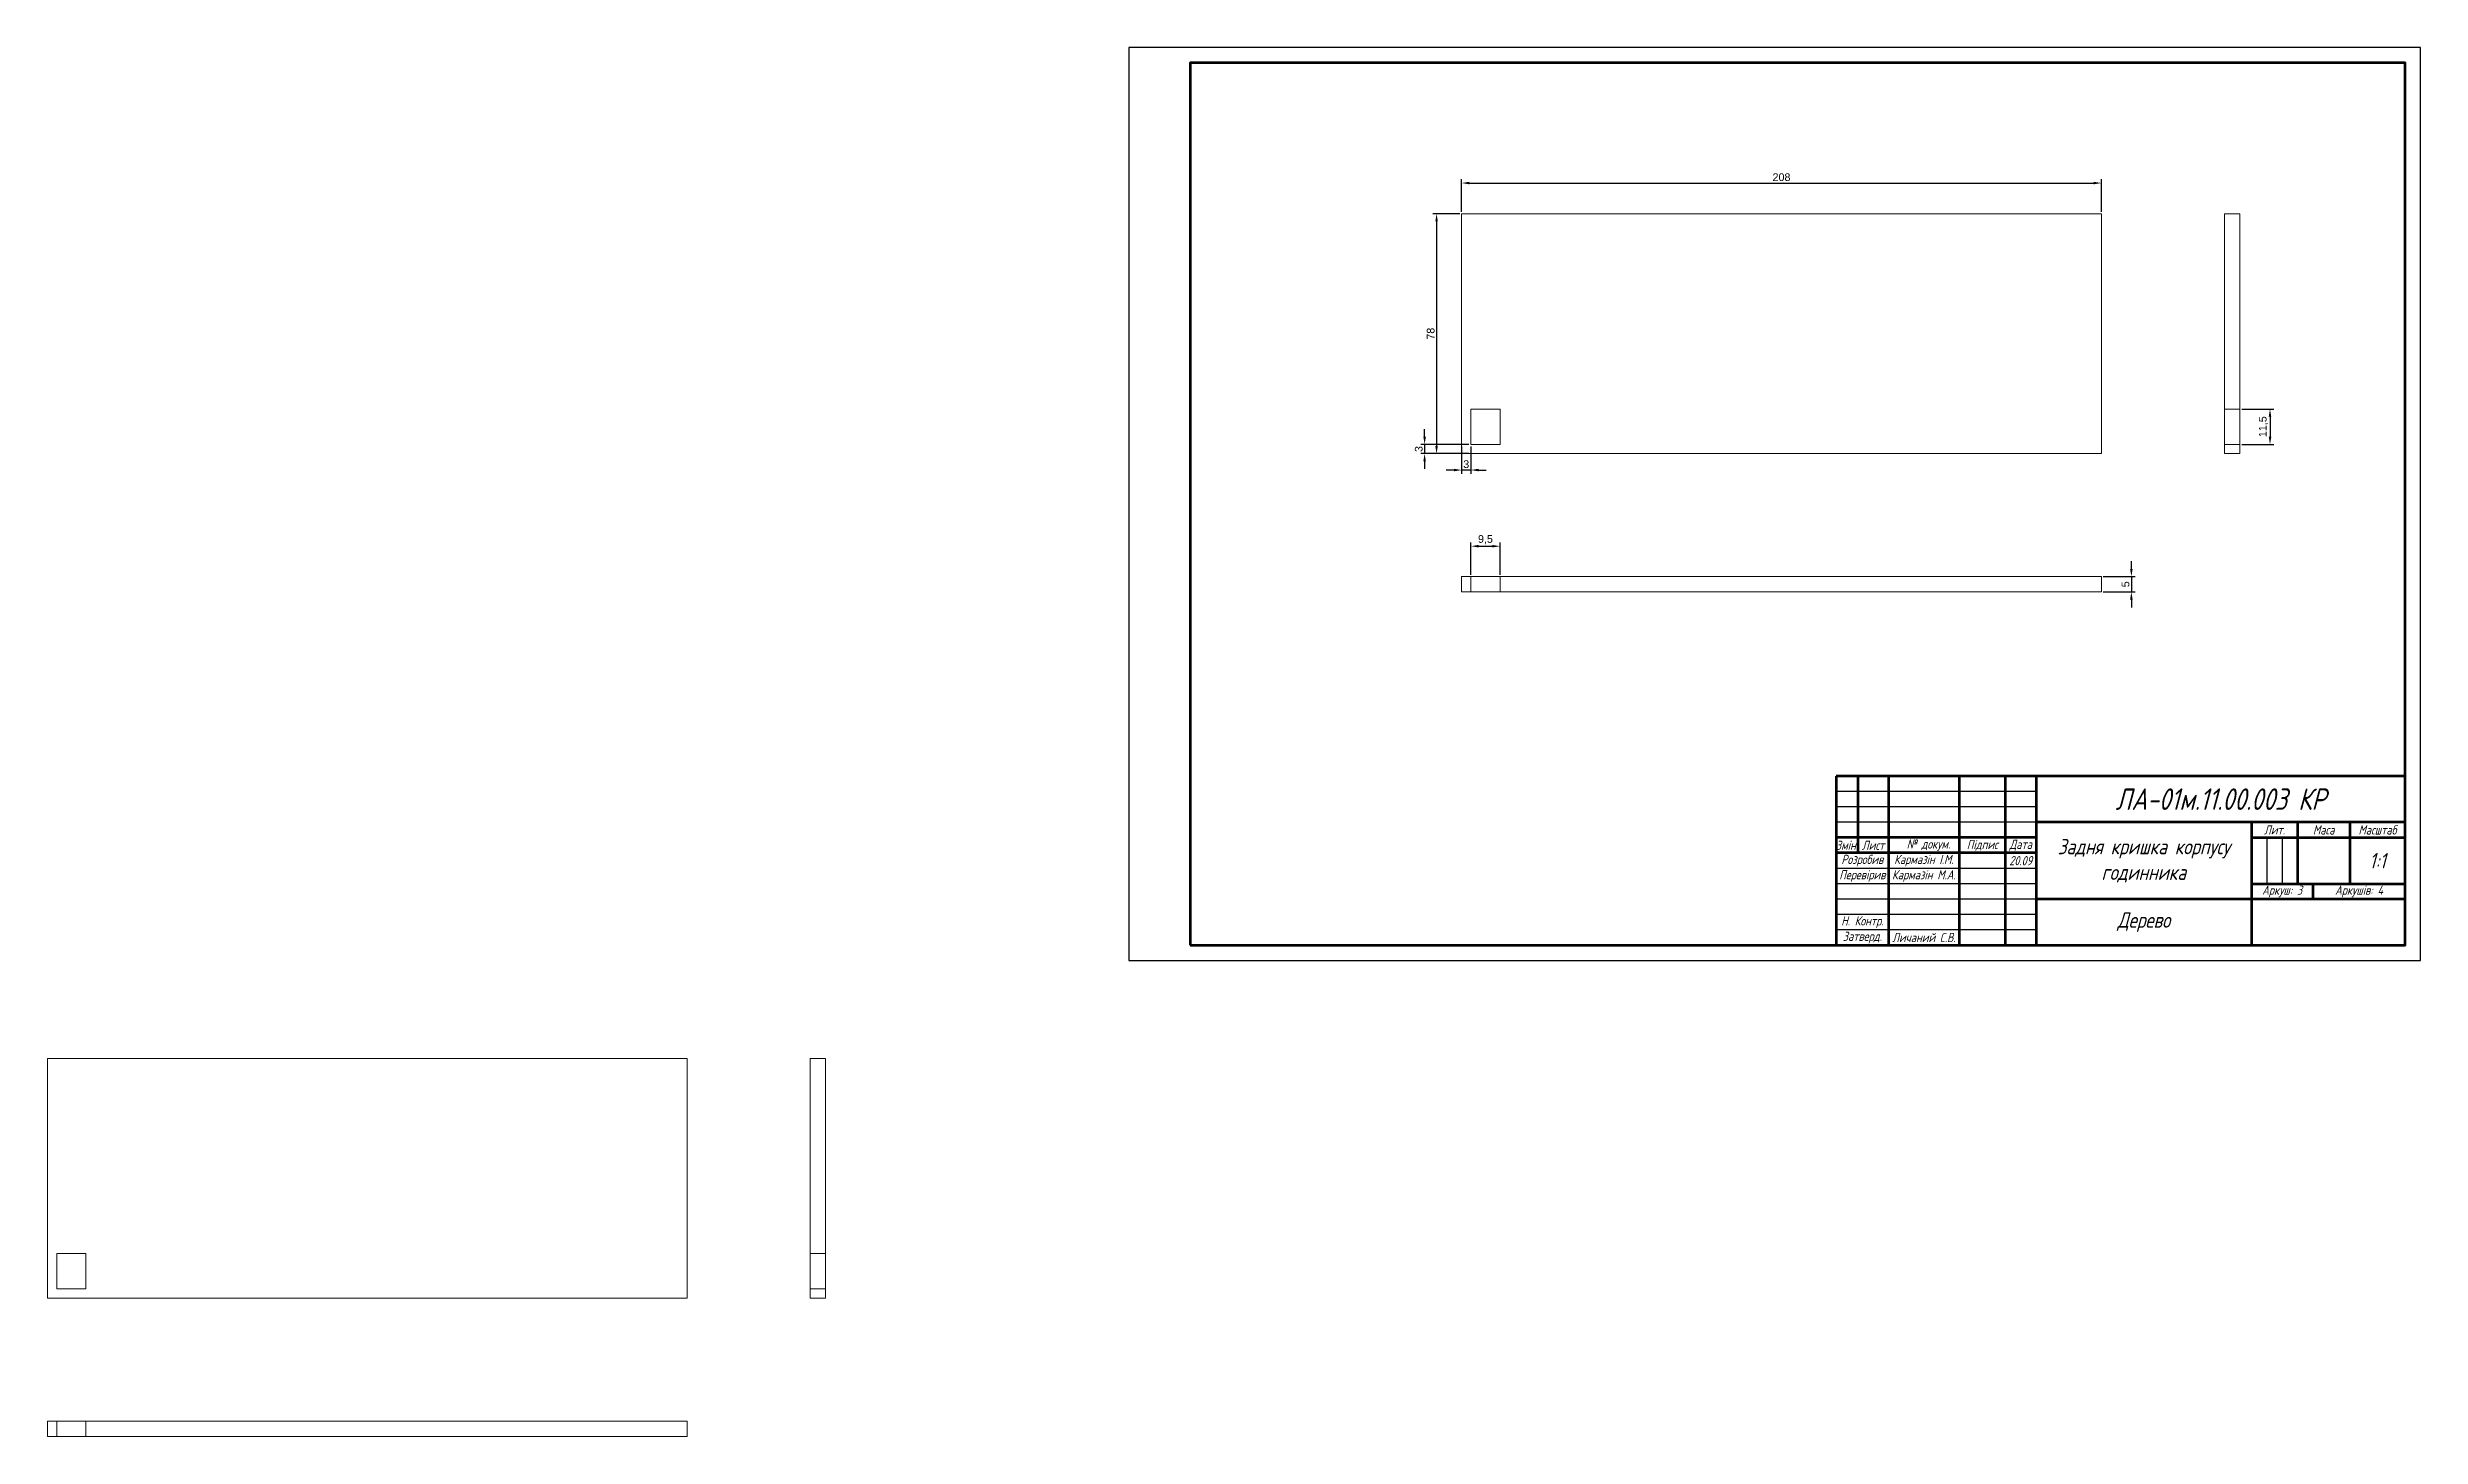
# Model space of a CAD drawing. Header units: millimetres. Extents: x -352 to 420, y -155 to 297.
import ezdxf

# ---------------------------------------------------------------- set-up
doc = ezdxf.new("R2010")
doc.units = ezdxf.units.MM
doc.linetypes.add('DASHED', pattern=[19.05, 12.7, -6.35])
doc.layers.add('Solid thick line', color=250, linetype='Continuous', lineweight=60)
doc.layers.add('Solid thin line', color=250, linetype='Continuous', lineweight=30)
doc.styles.add('GOST A', font='8234.ttf', dxfattribs={"height": 3})
doc.styles.get("Standard").update_dxf_attribs({"font": 'arial.ttf'})
doc.dimstyles.new('ISO-25', dxfattribs={"dimtxt": 2.5, "dimasz": 2.5, "dimexe": 1.25, "dimexo": 0.625, "dimtad": 1, "dimtxsty": 'Standard', "dimcen": 2.5, "dimadec": 0, "dimazin": 0, "dimtfac": 1, "dimtmove": 0, "dimatfit": 3, "dimfxl": 1, "dimarcsym": 0})

# ---------------------------------------------------------------- blocks, each defined once
blk = doc.blocks.new('A$C0f711877')
at = {"color": 0, "linetype": 'Continuous', "lineweight": 0, "extrusion": (0, 1, -2.22045e-16)}
for p, q in [((-52.5, 46.96), (-52.5, -31.04)), ((155.5, 46.96), (-52.5, 46.96)), ((155.5, -31.04), (155.5, 46.96)), ((-49.5, -28.04), (-49.5, -16.54)), ((-49.5, -16.54), (-40, -16.54)), ((-40, -16.54), (-40, -28.04)), ((-40, -28.04), (-49.5, -28.04)), ((-52.5, -31.04), (155.5, -31.04))]:
    blk.add_line(p, q, dxfattribs=at)
blk = doc.blocks.new('A$Cd5534642')
at = {"color": 0, "linetype": 'Continuous', "lineweight": 0}
for p, q in [((-267.32, 195.6), (-267.32, 190.6)), ((-59.32, 195.6), (-267.32, 195.6)), ((-59.32, 195.6), (-59.32, 190.6)), ((-59.32, 190.6), (-267.32, 190.6))]:
    blk.add_line(p, q, dxfattribs=at)
at = {"color": 0, "linetype": 'DASHED', "lineweight": 0}
for p, q in [((-264.32, 195.6), (-264.32, 190.6)), ((-254.82, 190.6), (-254.82, 195.6))]:
    blk.add_line(p, q, dxfattribs=at)
blk = doc.blocks.new('A$C000b570e')
at = {"color": 0, "linetype": 'Continuous', "lineweight": 0, "extrusion": (2.22045e-16, 1, -2.22045e-16)}
for p, q in [((188.66, 47.95), (183.66, 47.95)), ((183.66, -30.05), (183.66, 47.95)), ((188.66, -30.05), (188.66, 47.95)), ((188.66, -30.05), (183.66, -30.05))]:
    blk.add_line(p, q, dxfattribs=at)
at = {"color": 0, "linetype": 'DASHED', "lineweight": 0, "extrusion": (2.22045e-16, 1, -2.22045e-16)}
for p, q in [((183.66, -15.55), (188.66, -15.55)), ((183.66, -27.05), (188.66, -27.05))]:
    blk.add_line(p, q, dxfattribs=at)
blk = doc.blocks.new('*D8')
at = {"color": 0, "lineweight": -2, "transparency": 16777216}
for p, q in [((108.22, 243.51), (108.22, 254.14)), ((110.72, 252.89), (313.72, 252.89)), ((316.22, 243.51), (316.22, 254.14))]:
    blk.add_line(p, q, dxfattribs=at)
at = {"color": 0, "transparency": 16777216}
for points in [[(110.72, 253.3), (110.72, 252.47), (108.22, 252.89)], [(313.72, 253.3), (313.72, 252.47), (316.22, 252.89)]]:
    blk.add_solid(points, dxfattribs=at)
at = {"layer": 'Defpoints', "color": 0, "transparency": 16777216}
for p in [(316.22, 252.89), (108.22, 242.89), (316.22, 242.89)]:
    blk.add_point(p, dxfattribs=at)
at = {"color": 0, "transparency": 16777216, "insert": (212.22, 254.79), "char_height": 2.5, "attachment_point": 5}
blk.add_mtext('208', dxfattribs=at)
blk = doc.blocks.new('*D9')
at = {"color": 0, "lineweight": -2, "transparency": 16777216}
for p, q in [((107.6, 242.89), (98.82, 242.89)), ((100.07, 240.39), (100.07, 167.39)), ((107.6, 164.89), (98.82, 164.89))]:
    blk.add_line(p, q, dxfattribs=at)
at = {"color": 0, "transparency": 16777216}
for points in [[(99.66, 240.39), (100.49, 240.39), (100.07, 242.89)], [(99.66, 167.39), (100.49, 167.39), (100.07, 164.89)]]:
    blk.add_solid(points, dxfattribs=at)
at = {"layer": 'Defpoints', "color": 0, "transparency": 16777216}
for p in [(108.22, 242.89), (100.07, 164.89), (108.22, 164.89)]:
    blk.add_point(p, dxfattribs=at)
at = {"color": 0, "transparency": 16777216, "insert": (98.17, 203.89), "char_height": 2.5, "attachment_point": 5, "rotation": 90}
blk.add_mtext('78', dxfattribs=at)
blk = doc.blocks.new('*D10')
at = {"color": 0, "lineweight": -2, "transparency": 16777216}
for p, q in [((111.22, 125.51), (111.22, 136.02)), ((113.72, 134.77), (118.22, 134.77)), ((120.72, 125.51), (120.72, 136.02))]:
    blk.add_line(p, q, dxfattribs=at)
at = {"color": 0, "transparency": 16777216}
for points in [[(113.72, 135.19), (113.72, 134.36), (111.22, 134.77)], [(118.22, 135.19), (118.22, 134.36), (120.72, 134.77)]]:
    blk.add_solid(points, dxfattribs=at)
at = {"layer": 'Defpoints', "color": 0, "transparency": 16777216}
for p in [(120.72, 134.77), (111.22, 124.89), (120.72, 124.89)]:
    blk.add_point(p, dxfattribs=at)
at = {"color": 0, "transparency": 16777216, "insert": (115.97, 136.9), "char_height": 2.5, "attachment_point": 5}
blk.add_mtext('9,5', dxfattribs=at)
blk = doc.blocks.new('*D11')
at = {"color": 0, "lineweight": -2, "transparency": 16777216}
for p, q in [((316.85, 124.89), (327.23, 124.89)), ((325.98, 127.39), (325.98, 129.89)), ((325.98, 124.89), (325.98, 119.89)), ((316.85, 119.89), (327.23, 119.89)), ((325.98, 117.39), (325.98, 114.89))]:
    blk.add_line(p, q, dxfattribs=at)
at = {"color": 0, "transparency": 16777216}
for points in [[(325.56, 127.39), (326.4, 127.39), (325.98, 124.89)], [(325.56, 117.39), (326.4, 117.39), (325.98, 119.89)]]:
    blk.add_solid(points, dxfattribs=at)
at = {"layer": 'Defpoints', "color": 0, "transparency": 16777216}
for p in [(316.22, 124.89), (316.22, 119.89), (325.98, 119.89)]:
    blk.add_point(p, dxfattribs=at)
at = {"color": 0, "transparency": 16777216, "insert": (324.08, 122.39), "char_height": 2.5, "attachment_point": 5, "rotation": 90}
blk.add_mtext('5', dxfattribs=at)
blk = doc.blocks.new('*D12')
at = {"color": 0, "lineweight": -2, "transparency": 16777216}
for p, q in [((361.85, 179.39), (372.31, 179.39)), ((371.06, 176.89), (371.06, 170.39)), ((361.85, 167.89), (372.31, 167.89))]:
    blk.add_line(p, q, dxfattribs=at)
at = {"color": 0, "transparency": 16777216}
for points in [[(370.64, 176.89), (371.48, 176.89), (371.06, 179.39)], [(370.64, 170.39), (371.48, 170.39), (371.06, 167.89)]]:
    blk.add_solid(points, dxfattribs=at)
at = {"layer": 'Defpoints', "color": 0, "transparency": 16777216}
for p in [(361.22, 179.39), (361.22, 167.89), (371.06, 167.89)]:
    blk.add_point(p, dxfattribs=at)
at = {"color": 0, "transparency": 16777216, "insert": (368.93, 173.64), "char_height": 2.5, "attachment_point": 5, "rotation": 90}
blk.add_mtext('11,5', dxfattribs=at)
blk = doc.blocks.new('*D13')
at = {"color": 0, "lineweight": -2, "transparency": 16777216}
for p, q in [((108.22, 167.26), (108.22, 158.3)), ((111.22, 167.26), (111.22, 158.3)), ((105.72, 159.55), (103.22, 159.55)), ((111.22, 159.55), (108.22, 159.55)), ((113.72, 159.55), (116.22, 159.55))]:
    blk.add_line(p, q, dxfattribs=at)
at = {"color": 0, "transparency": 16777216}
for points in [[(105.72, 159.96), (105.72, 159.13), (108.22, 159.55)], [(113.72, 159.96), (113.72, 159.13), (111.22, 159.55)]]:
    blk.add_solid(points, dxfattribs=at)
at = {"layer": 'Defpoints', "color": 0, "transparency": 16777216}
for p in [(108.22, 167.89), (111.22, 167.89), (108.22, 159.55)]:
    blk.add_point(p, dxfattribs=at)
at = {"color": 0, "transparency": 16777216, "insert": (109.72, 161.45), "char_height": 2.5, "attachment_point": 5}
blk.add_mtext('3', dxfattribs=at)
blk = doc.blocks.new('*D14')
at = {"color": 0, "lineweight": -2, "transparency": 16777216}
for p, q in [((96.19, 170.39), (96.19, 172.89)), ((110.6, 167.89), (94.94, 167.89)), ((110.6, 164.89), (94.94, 164.89)), ((96.19, 167.89), (96.19, 164.89)), ((96.19, 162.39), (96.19, 159.89))]:
    blk.add_line(p, q, dxfattribs=at)
at = {"color": 0, "transparency": 16777216}
for points in [[(95.77, 170.39), (96.61, 170.39), (96.19, 167.89)], [(95.77, 162.39), (96.61, 162.39), (96.19, 164.89)]]:
    blk.add_solid(points, dxfattribs=at)
at = {"layer": 'Defpoints', "color": 0, "transparency": 16777216}
for p in [(96.19, 164.89), (111.22, 167.89), (111.22, 164.89)]:
    blk.add_point(p, dxfattribs=at)
at = {"color": 0, "transparency": 16777216, "insert": (94.29, 166.39), "char_height": 2.5, "attachment_point": 5, "rotation": 90}
blk.add_mtext('3', dxfattribs=at)

msp = doc.modelspace()

# ---------------------------------------------------------------- linework, layer by layer
msp.add_lwpolyline([(0, 0), (420, 0), (420, 297), (0, 297)], close=True)
at = {"layer": 'Solid thick line'}
for p, q in [((415, 60), (230, 60)), ((230, 60), (230, 5)), ((237, 60), (237, 35)), ((247, 60), (247, 5)), ((270, 60), (270, 5)), ((285, 60), (285, 5)), ((295, 60), (295, 5)), ((295, 40), (230, 40)), ((415, 45), (295, 45)), ((365, 45), (365, 5)), ((365, 40), (415, 40)), ((380, 45), (380, 25)), ((397, 45), (397, 25)), ((295, 35), (230, 35)), ((365, 25), (415, 25)), ((385, 25), (385, 20)), ((415, 20), (295, 20))]:
    msp.add_line(p, q, dxfattribs=at)
msp.add_lwpolyline([(20, 5), (415, 5), (415, 292), (20, 292)], close=True, dxfattribs=at)
at = {"layer": 'Solid thin line'}
for p, q in [((295, 55), (230, 55)), ((295, 50), (230, 50)), ((295, 45), (230, 45)), ((370, 40), (370, 25)), ((375, 40), (375, 25)), ((295, 30), (230, 30)), ((295, 25), (230, 25)), ((295, 20), (230, 20)), ((295, 15), (230, 15)), ((295, 10), (230, 10))]:
    msp.add_line(p, q, dxfattribs=at)

# ---------------------------------------------------------------- block references
for name, p in [('A$C0f711877', (160.722, 195.925)), ('A$C000b570e', (172.557, 194.935)), ('A$Cd5534642', (375.543, -70.716)), ('A$C0f711877', (-299.074, -78.773)), ('A$C000b570e', (-287.239, -79.763)), ('A$Cd5534642', (-84.253, -345.414))]:
    msp.add_blockref(name, p)

# ---------------------------------------------------------------- texts
at = {"layer": 'Solid thick line', "attachment_point": 5, "style": 'GOST A'}
for s, width, gutter_width, insert, char_height in [('\\pxqc;{\\fGOST type A|b0|i1|c204|p34;\\C0;ЛА-01м.11.00.003 КР}', 120, 12.5, (355, 52.5), 7), ('\\pxqc;{\\fGOST type A|b0|i1|c204|p34;Змін.}', 7, 15, (233.5, 37.5), 3), ('\\pxqc;{\\fGOST type A|b0|i1|c204|p34;Лист}', 10, 15, (242, 37.5), 3), ('\\pxi-3,l4,qc,t4;{\\fGOST type A|b0|i1|c204|p34;№ докум.}', 23, 15, (258.5, 37.5), 3), ('\\pxqc;{\\fGOST type A|b0|i1|c204|p34;Підпис}', 15, 15, (277.5, 37.5), 3), ('\\pxqc;{\\fGOST type A|b0|i1|c204|p34;Дата}', 10, 15, (290, 37.5), 3), ('\\pxqc;{\\fGOST type A|b0|i1|c204|p34;Лит.}', 15, 15, (372.5, 42.5), 3), ('\\pxqc;{\\fGOST type A|b0|i1|c204|p34;Розробив}', 17, 15, (238.5, 32.5), 3), ('\\pxqc;{\\fGOST type A|b0|i1|c204|p34;Перевірив}', 17, 15, (238.5, 27.5), 3), ('\\pxqc;{\\fGOST type A|b0|i1|c204|p34;Н. Контр.}', 17, 15, (238.5, 12.5), 3), ('\\pxqc;{\\fGOST type A|b0|i1|c204|p34;Затверд.}', 17, 15, (238.5, 7.5), 3)]:
    msp.add_mtext_dynamic_manual_height_columns(s, width=width, gutter_width=gutter_width, heights=[0], dxfattribs=dict(at, insert=insert, char_height=char_height))
at = {"layer": 'Solid thin line', "attachment_point": 5, "style": 'GOST A'}
for s, width, insert, char_height in [('\\pxqc;{\\fGOST type A|b0|i1|c204|p34;Задня кришка корпусу годинника}', 70, (330, 32.5), 5), ('\\pxqc;{\\fGOST type A|b0|i1|c204|p34;Маса}', 17, (388.5, 42.5), 3), ('\\pxqc;{\\fGOST type A|b0|i1|c204|p34;Масштаб}', 18, (406, 42.5), 3), ('\\pxqc;{\\fGOST type A|b0|i1|c204|p34;Кармазін І.М.}', 23, (258.5, 32.5), 3), ('\\pxqc;{\\fGOST type A|b0|i1|c204|p34;20.09}', 10, (290, 32.5), 3), ('\\pxqc;{\\fGOST type A|b0|i1|c204|p34;1:1}', 18, (406, 32.5), 5), ('\\pxqc;{\\fGOST type A|b0|i1|c204|p34;Кармазін М.А.}', 23, (258.5, 27.5), 3), ('\\pxqc;{\\fGOST type A|b0|i1|c204|p34;Аркуш: 3}', 20, (375, 22.5), 3), ('\\pxqc;{\\fGOST type A|b0|i1|c204|p34;Аркушів: 4}', 30, (400, 22.5), 3), ('\\pxqc;{\\fGOST type A|b0|i1|c204|p34;Дерево}', 70, (330, 12.5), 5), ('\\pxqc;{\\fGOST type A|b0|i1|c204|p34;Личаний С.В.}', 23, (258.5, 7.5), 3)]:
    msp.add_mtext_dynamic_manual_height_columns(s, width=width, gutter_width=12.5, heights=[0], dxfattribs=dict(at, insert=insert, char_height=char_height))

# ---------------------------------------------------------------- dimensions: what is measured, and where the dimension line sits
for base, p1, p2, picture, middle in [((316.22, 252.886), (108.22, 242.886), (316.22, 242.886), '*D8', (212.22, 254.787)), ((108.22, 159.546), (111.22, 167.886), (108.22, 167.886), '*D13', (109.72, 161.448)), ((120.72, 134.772), (111.22, 124.886), (120.72, 124.886), '*D10', (115.97, 136.899))]:
    dim = msp.add_linear_dim(base=base, p1=p1, p2=p2, dimstyle='ISO-25')
    dim.commit()
    dim.dimension.update_dxf_attribs({"geometry": picture, "text_midpoint": middle})
for base, p1, p2, picture, middle in [((100.074, 164.886), (108.22, 242.886), (108.22, 164.886), '*D9', (98.172, 203.886)), ((371.062, 167.886), (361.22, 179.386), (361.22, 167.886), '*D12', (368.934, 173.636)), ((96.192, 164.886), (111.22, 167.886), (111.22, 164.886), '*D14', (94.289, 166.386)), ((325.979, 119.886), (316.22, 124.886), (316.22, 119.886), '*D11', (324.083, 122.386))]:
    dim = msp.add_linear_dim(base=base, p1=p1, p2=p2, angle=90, dimstyle='ISO-25')
    dim.commit()
    dim.dimension.update_dxf_attribs({"geometry": picture, "text_midpoint": middle})

doc.saveas('drawing.dxf')
